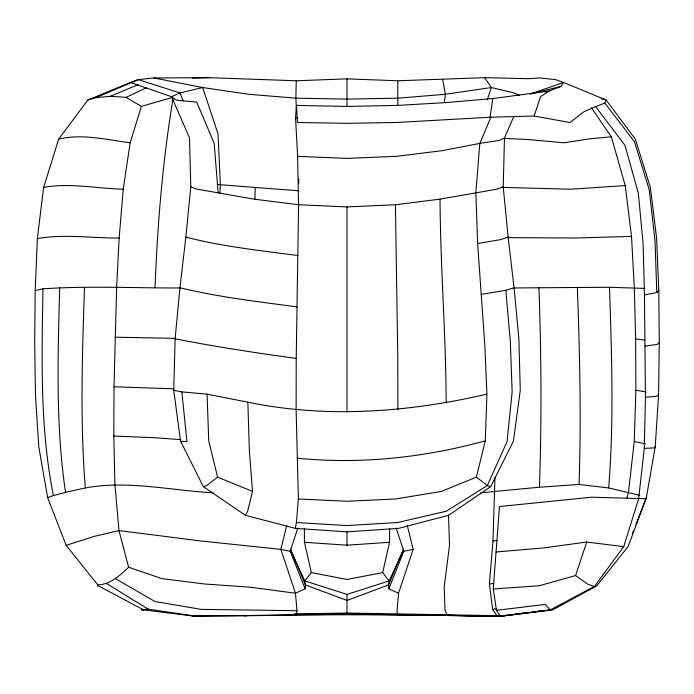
<?xml version="1.0" encoding="UTF-8"?>
<svg xmlns="http://www.w3.org/2000/svg" width="694" height="694" viewBox="0 0 694 694"><rect width="100%" height="100%" fill="white"/><g stroke="black" fill="none" stroke-linecap="round" stroke-linejoin="round"><path stroke-width="1.04" d="M501.146 615.743L347 613.045L294.993 613.895L295.123 614.528L347 613.982L502.161 616.099L552.571 609.939L596.771 585.788L628.209 546.447L646.366 497.615L655.24 446.624L658.563 394.713L659.3 342.628L658.797 290.552L656.645 238.641L650.382 187.432L635.322 139.104L606.174 100.04L563.58 82.465L560.83 86.446L549.214 91.027L492.827 98.539L446.129 102.591L397.497 105.419L347 106.434L296.503 105.419L295.531 117.728L297.622 156.332L298.567 204.756L296.225 358.399L296.112 409.469L298.385 498.986L296.399 522.539L295.297 528.36L245.45 515.321L203.377 486.694L180.587 441.219L173.734 390.28L175.122 338.811L179.937 287.741L185.871 237.079L190.781 186.825L189.531 137.967L171.557 96.718L130.42 82.465L87.826 100.04L58.678 139.104L43.618 187.432L37.355 238.641L35.203 290.552L34.7 342.628L35.437 394.713L38.76 446.624L47.634 497.615L66.182 545.363L97.793 584.869C110.424 584.574 119.941 575.361 128.633 567.258L161.693 578.57L204.591 584.001L249.814 587.159L295.471 593.223L305.169 588.824L305.421 584.938L304.787 580.895L290.482 549.952M128.633 567.258L118.96 530.563L114.935 484.481L113.807 436.049L114.016 386.801L116.618 287.481L119.16 238.007L123.246 189.21L130.168 142.791L141.376 106.382L172.225 97.524M530.155 612.429L500.608 616.324L397.679 614.78L397.029 610.703L398.529 593.223L388.831 588.824L388.579 584.938L389.213 580.895L382.672 572.585L389.542 542.283L389.629 528.316M179.946 287.967C134.298 288.123 88.546 285.711 42.967 288.843C41.831 357.844 39.749 427.547 53.412 495.577L47.634 497.615M530.468 93.942L563.58 82.465L555.677 79.636L540.027 77.962L528.255 78.682L484.75 77.676L397.766 80.773L347 78.856L296.234 80.773L295.878 98.166L296.581 112.064M397.679 614.78L296.321 614.78L193.392 616.324L191.778 615.751L244.8 615.786L347 614.268L500.209 616.081L550.325 609.913L594.437 586.473L623.724 546.664L638.619 498.839L644.284 448.359L645.429 397.272L644.466 294.898L643.104 243.785L638.35 193.201L624.904 145.22L595.634 106.633L584.166 111.604L569.974 122.534L534.12 116.019L490.033 117.243L396.569 122.491L347 123.306L297.431 122.491L296.503 105.419M639.582 495.308L608.655 487.943L579.065 484.481C581.32 418.82 579.716 353.116 577.382 287.481L514.054 287.967M59.675 287.672C57.923 355.927 55.485 424.615 65.522 492.384L53.412 495.577M295.297 528.36L347 531.856L398.703 528.36L448.55 515.321L490.623 486.694L513.413 441.219L520.266 390.28L518.878 338.811L514.063 287.741L508.129 237.079L503.219 186.825L504.469 137.967L513.881 116.366M480.76 492.801L539.446 487.214C541.762 420.72 541.251 354.166 538.969 287.68M494.969 477.611L492.966 540.999L489.409 584.001L492.662 609.384L497.312 616.281L500.469 615.821M254.898 199.334L255.253 187.467L217.257 184.483M84.495 287.29C82.334 354.14 79.888 421.18 85.345 487.943L65.522 492.384M626.708 498.63L628.478 492.384L634.229 441.523L635.878 390.288L635.643 338.984L634.325 287.672L631.505 236.428L625.242 185.576L611.327 136.831L591.392 107.744M298.385 498.986L347 501.259L395.615 498.986L441.471 491.404L476.405 477.116L485.279 440.846L486.919 394.166L484.776 344.727L477.628 243.542L475.867 192.663L479.814 143.398L491.04 116.887M155.031 287.68C157.495 224.275 162.656 160.913 173.092 98.288M397.74 105.653L397.766 80.773M219.885 193.062L220.362 184.422L218.02 133.821L202.665 87.539L153.973 77.962L138.323 79.636L130.42 82.465M608.655 487.943C614.112 421.18 611.666 354.14 609.506 287.29L577.382 287.481M502.222 615.751L500.209 616.081L496.462 610.338L493.278 588.98L499.454 506.542L591.47 497.208L646.053 498.778M444.368 102.729L445.383 94.28L442.625 79.437M490.033 117.243L492.827 98.539M286.752 525.358L280.862 549.37L295.471 593.223L296.971 610.703L296.321 614.78L294.993 613.895M173.734 390.28L181.863 391.884L207.081 394.166L247.845 402.173L249.354 450.545L252.529 491.404L247.663 511.226L245.45 515.321M305.169 588.824L290.187 551.244L297.821 528.108M487.24 99.875L491.335 87.539L484.75 77.676M534.12 116.019L540.583 96.613L549.214 91.027L544.981 91.938M493.278 588.98L539.151 585.779L575.56 575.552L586.725 542.023L623.724 546.664M398.529 593.223L413.138 549.37L407.248 525.358M632.46 533.426L633.613 530.442M635.938 524.473L637.864 519.502M638.636 517.507L646.366 497.615M388.831 588.824L403.813 551.244L396.179 528.108M403.483 549.11L388.579 584.938L347 600.449L305.421 584.938L290.517 549.11M595.634 106.633L604.804 103.085L606.174 100.04L601.195 98.557M403.518 549.952L389.213 580.895L347 594.411L304.787 580.895L311.328 572.585L304.458 542.283L304.371 528.316M97.793 584.869L97.229 585.788L99.563 586.473L143.675 609.913L193.791 616.081M655.24 446.624L654.121 447.934L644.284 448.359M644.466 294.898L656.793 292.573L658.797 290.552M658.563 394.713L656.81 396.239L645.429 397.272M659.3 342.628L657.235 344.398L645.064 346.08M252.529 491.404L217.595 477.116L206.682 485.566L203.377 486.694M555.191 607.927L557.056 606.877M504.469 137.967L499.359 140.448L479.814 143.398L442.234 150.667L396.378 156.332L347 158.397L297.622 156.332M87.826 100.04L95.798 97.672L110.459 96.284L126.056 97.351L146.382 87.791M95.798 97.672L138.323 79.636L179.98 92.953L202.665 87.539L248.617 94.28L295.878 98.166L347 99.112L398.122 98.166L445.383 94.28L491.335 87.539L514.02 92.953L519.633 95.46M110.459 96.284L138.149 84.625M503.219 186.825L496.973 189.158L440.031 199.135L395.433 204.756L347 206.907L298.567 204.756L253.969 199.135L197.027 189.158L190.781 186.825M508.129 237.079L500.695 239.586L477.628 243.542M66.182 545.363L94.297 536.358L118.96 530.563L201.034 540.999L280.862 549.37L290.187 551.244M481.202 294.36L505.813 290.318L514.063 287.741M530.615 93.916L560.83 86.446M485.279 440.846C424.155 457.615 360.333 464.555 297.145 458.179M35.203 290.552L42.967 288.843M58.678 139.104C82.274 133.491 106.642 139.754 130.168 142.791M403.813 551.244L413.138 549.37M247.845 402.173C327.143 418.621 408.523 412.236 486.919 394.166M37.355 238.641C64.299 233.757 91.972 238.268 119.16 238.007M382.672 572.585L347 579.473L311.328 572.585M43.618 187.432C69.921 182.591 96.804 188.577 123.246 189.21M492.662 609.384L496.869 608.673M196.688 616.281L148.212 609.159L141.429 609.939L143.675 609.913M586.725 542.023L544.131 547.878L495.967 551.999M532.263 612.151L535.43 611.735M537.538 611.457L540.704 611.041M545.978 610.347L542.812 610.763L544.92 610.434M548.087 610.069L550.203 609.792M489.409 584.001L493.694 583.454M503.289 615.613L506.49 615.214M508.624 614.953L511.825 614.554M515.035 614.155L517.169 613.886M520.37 613.487L523.571 613.088M525.705 612.828L528.906 612.429M532.116 612.03L534.25 611.761M537.451 611.362L539.585 611.093M548.13 610.035L551.331 609.636M492.966 540.999L497.225 540.479M496.462 610.338L545.128 604.431L550.325 609.913M85.345 487.943C127.843 480.135 170.663 490.467 213.232 492.801M611.327 136.831L590.629 138.713L563.832 142.791L527.11 139.442L504.417 138.453M539.446 487.214L579.065 484.481M304.458 542.283L347 545.189L389.542 542.283M625.242 185.576L570.754 189.21L502.447 187.415M192.273 78.066L209.25 77.676L296.234 80.773M631.505 236.428L574.84 238.007L507.566 237.643M295.444 614.416L298.663 614.381M315.848 614.207L378.152 614.207M153.973 77.962L209.25 77.676M296.971 610.703L201.338 609.384L155.031 601.559L115.534 578.718M395.337 614.381L500.608 616.324M609.506 287.29L644.769 288.4M114.987 337.18L174.949 338.36M114.016 386.801L173.5 388.796M295.531 117.728L297.674 117.807M113.807 436.049L153.261 437.636L180.934 439.658M296.399 522.539L347 525.558L397.601 522.539L446.337 511.226L487.318 485.566L507.054 441.636L512.137 391.884L510.307 341.127L505.813 290.318M180.587 441.219L186.946 441.636L181.863 391.884M244.8 615.786L243.23 615.24L246.361 615.96M255.253 187.467L298.906 190.781M635.643 338.984L644.778 339.982M298.116 255.574C260.597 250.577 222.496 246.613 185.871 237.079M297.093 306.922C257.942 301.604 218.315 297.101 179.937 287.741M296.225 358.399C255.73 352.856 215.166 346.714 175.122 338.811M635.878 390.288L646.261 391.884M634.229 441.523L645.507 443.856M295.123 614.528L295.861 614.711M594.437 586.473L587.905 584.253L575.56 575.552M490.623 486.694L487.318 485.566L476.405 477.116M126.056 97.351L141.376 106.382M106.442 583.454L148.212 609.159M604.804 103.085L634.472 141.697L649.263 189.844L655.015 240.87L656.793 292.573M447.196 614.997L444.993 610.217L444.186 587.159L449.521 545.224L448.506 514.983M183.19 100.856L179.98 92.953L171.557 96.718L176.285 100.162L196.723 102.157L214.186 143.398L218.133 192.663M217.595 477.116L208.721 440.846L207.081 394.166M440.031 199.135C440.412 266.86 445.912 334.439 446.155 402.173M298.698 178.861L298.776 183.199M395.433 204.756L397.775 358.399L397.888 409.469M347 78.856L347 106.642M347 206.907L347 412.236M347 531.231L347 545.189M347 594.411L347 613.513"/></g></svg>
